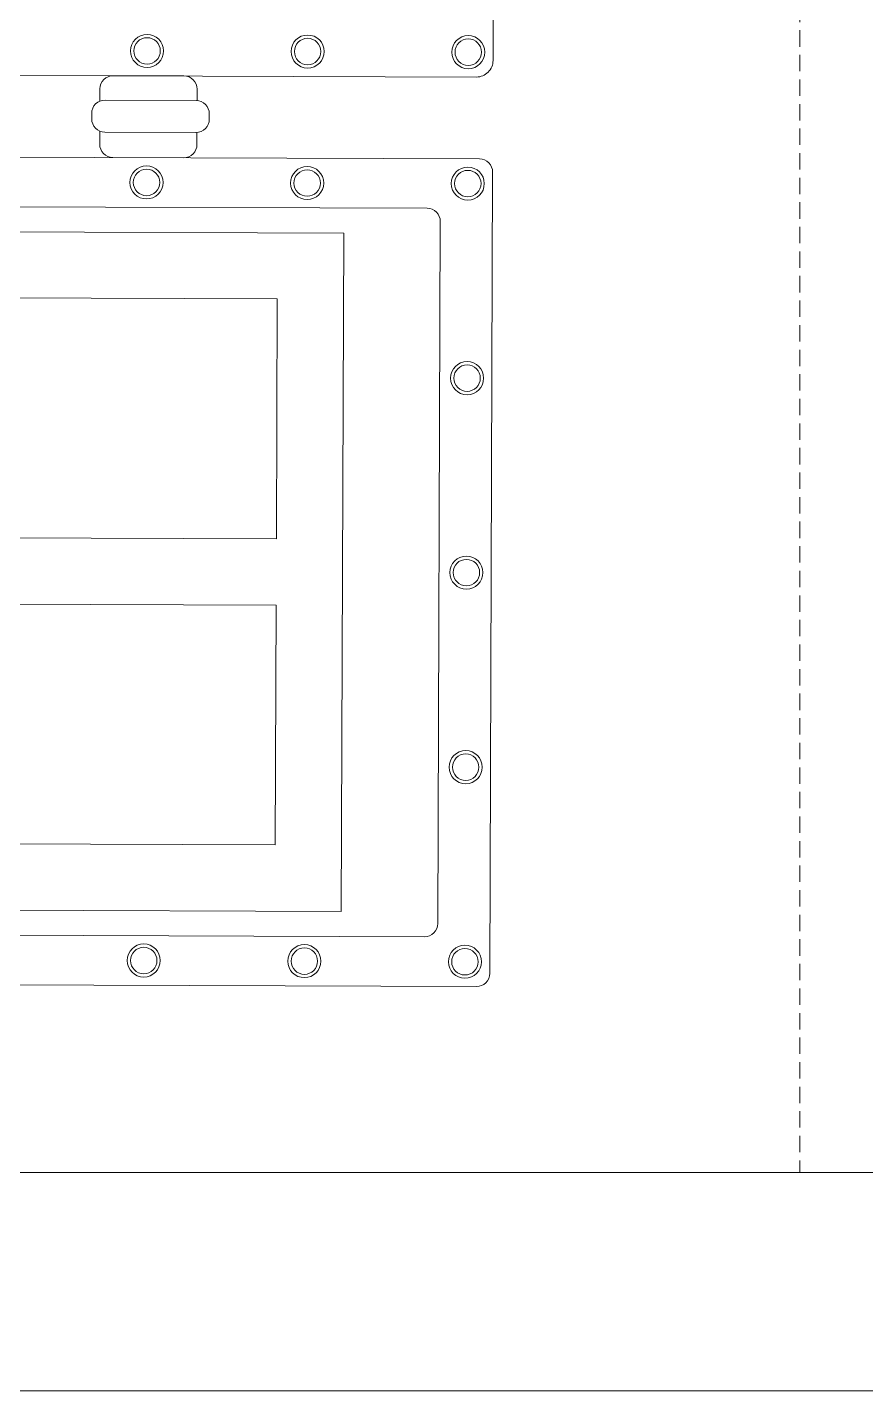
# Model space of a CAD drawing. Header units: millimetres. Extents: x 32721 to 103787, y 57624 to 127312.
# Drawn here: x 38316.4 to 38572.3, y 64730.5 to 65146.8 of the extents above; entities that cross this region are included whole.
import ezdxf

# ---------------------------------------------------------------- set-up
doc = ezdxf.new("R2010")
doc.units = ezdxf.units.MM
doc.header["$LTSCALE"] = 10
doc.linetypes.add('DASHED', pattern=[0.75, 0.5, -0.25])
for name, color, linetype, lineweight in [('1轮廓实线层', 7, 'Continuous', 18), ('2细线层', 4, 'Continuous', 18), ('图框层', 7, 'Continuous', 18)]:
    doc.layers.add(name, color=color, linetype=linetype, lineweight=lineweight)

msp = doc.modelspace()

# ---------------------------------------------------------------- linework, layer by layer
at = {"layer": '1轮廓实线层'}
for p, q in [((38161.73, 65107.65), (38454.41, 65106.59)), ((37769.26, 65093.91), (38438.42, 65091.49)), ((37794.65, 65086.17), (38412.98, 65083.94)), ((38412.24, 64876.84), (38412.98, 65083.94)), ((37814.79, 65065.88), (38392.69, 65063.8)), ((38392.43, 64990.57), (38392.69, 65063.8)), ((38392.43, 64990.57), (37814.53, 64992.66)), ((38392.36, 64970.36), (37814.45, 64972.44)), ((38392.09, 64897.13), (38392.36, 64970.36)), ((38392.09, 64897.13), (37814.19, 64899.22)), ((38412.24, 64876.84), (37793.9, 64879.07)), ((37768.46, 64871.53), (38437.62, 64869.11)), ((37754.01, 64856.42), (38453.49, 64853.89))]:
    msp.add_line(p, q, dxfattribs=at)
at = {"layer": '1轮廓实线层', "linetype": 'DASHED'}
msp.add_lwpolyline([(37616.2, 65663.32), (38552.14, 65663.32), (38552.14, 64797.17), (37616.2, 64797.17)], close=True, dxfattribs=at)
at = {"layer": '1轮廓实线层'}
for points in [[(38453.49, 65131.57), (37756.02, 65134.09, -0.414214), (37750.99, 65139.16), (37752.41, 65533.38, -0.414214), (37757.48, 65538.42)], [(38454.95, 65535.9, -0.414214), (38459.98, 65530.83), (38458.56, 65136.61, -0.414214), (38453.49, 65131.57)], [(38368.23, 65124.4), (38368.24, 65127.84, 0.414214), (38364.21, 65131.9), (38342.61, 65131.97, 0.414214), (38338.55, 65127.94), (38338.54, 65124.2)], [(38338.51, 65115.05), (38338.49, 65111.06, 0.414214), (38342.52, 65107), (38364.12, 65106.92, 0.414214), (38368.18, 65110.95), (38368.19, 65114.64)], [(38454.41, 65106.59, -0.414214), (38458.43, 65102.54), (38457.55, 64857.92, -0.414214), (38453.49, 64853.89)], [(38438.42, 65091.49, -0.414214), (38442.45, 65087.43), (38441.68, 64873.14, -0.414214), (38437.62, 64869.11)]]:
    msp.add_lwpolyline(points, format="xyb", dxfattribs=at)
msp.add_lwpolyline([(38371.95, 65120.35, 0.414214), (38367.92, 65124.41), (38340.12, 65124.51, 0.414214), (38336.06, 65120.48), (38336.05, 65118.79, 0.414214), (38340.08, 65114.73), (38367.88, 65114.63, 0.414214), (38371.94, 65118.66)], format="xyb", close=True, dxfattribs=at)
for centre, radius in [((38352.94, 65139.52), 5.05), ((38352.94, 65139.52), 4.04), ((38401.96, 65139.34), 5.05), ((38401.96, 65139.34), 4.04), ((38450.99, 65139.16), 5.05), ((38450.99, 65139.16), 4.04), ((38352.79, 65099.38), 5.05), ((38352.79, 65099.38), 4.04), ((38401.82, 65099.2), 5.05), ((38401.82, 65099.2), 4.04), ((38450.84, 65099.03), 5.05), ((38450.84, 65099.03), 4.04), ((38450.63, 65039.64), 5.05), ((38450.63, 65039.64), 4.04), ((38450.41, 64980.26), 5.05), ((38450.41, 64980.26), 4.04), ((38450.2, 64920.87), 5.05), ((38450.2, 64920.87), 4.04), ((38351.93, 64861.84), 5.05), ((38351.93, 64861.84), 4.04), ((38400.96, 64861.66), 5.05), ((38400.96, 64861.66), 4.04), ((38449.98, 64861.48), 5.05), ((38449.98, 64861.48), 4.04)]:
    msp.add_circle(centre, radius, dxfattribs=at)
at = {"layer": '2细线层'}
msp.add_line((41409.53, 64730.5), (37449.53, 64730.5), dxfattribs=at)
at = {"layer": '图框层'}
msp.add_line((37616.2, 64797.17), (41342.86, 64797.17), dxfattribs=at)

doc.saveas('drawing.dxf')
